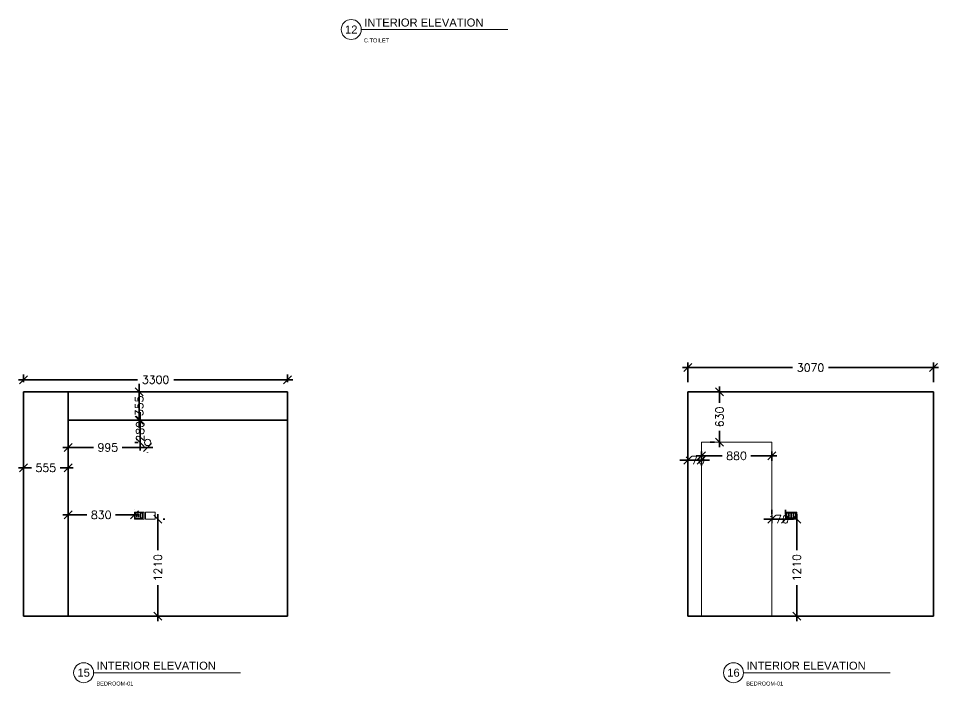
# Model space of a CAD drawing. Header units: millimetres. Extents: x -9330 to 74540, y -13540 to 80317.
# Drawn here: x 20838 to 32338, y 23530 to 31871 of the extents above; entities that cross this region are included whole.
import ezdxf
from ezdxf.enums import TextEntityAlignment as Align

# ---------------------------------------------------------------- set-up
doc = ezdxf.new("R2010")
doc.units = ezdxf.units.MM
for name, color, linetype, lineweight in [('ELIVATION', 255, 'Continuous', 18), ('LS_DR_Door', 34, 'Continuous', 5), ('LS_DR_ELECTRICAL', 1, 'Continuous', 0), ('LS_DR_Elivation', 7, 'Continuous', 35), ('LS_DR_Symbol', 6, 'Continuous', 0)]:
    doc.layers.add(name, color=color, linetype=linetype, lineweight=lineweight)
doc.styles.add('ROMANS', font='romans.shx')
doc.styles.get("Standard").update_dxf_attribs({"font": 'arial.ttf'})
doc.dimstyles.new('MD50', dxfattribs={"dimscale": 50, "dimtxt": 1.9, "dimasz": 1.3, "dimexe": 1.3, "dimexo": 2.38, "dimgap": 1, "dimtad": 1, "dimdec": 0, "dimzin": 3, "dimdsep": 46, "dimtxsty": 'ROMANS', "dimblk": 'OBLIQUE', "dimcen": -1.9, "dimdle": 1.3, "dimclrd": 150, "dimclre": 150, "dimclrt": 256, "dimadec": 0, "dimazin": 0, "dimtfac": 1, "dimtdec": 0, "dimtix": 1, "dimtmove": 2, "dimatfit": 3, "dimfxl": 1, "dimtolj": 1, "dimtzin": 3, "dimarcsym": 0})

# ---------------------------------------------------------------- blocks, each defined once
blk = doc.blocks.new('*U6')
at = {"linetype": 'Continuous'}
blk.add_line((5, 0), (78.33, 0), dxfattribs=at)
blk.add_circle((0, 0), 5, dxfattribs=at)
at = {"color": 7}
for tag, p, height in [('LABELNAME', (6.5, 1.5), 4), ('DES.LINE.01', (6.37, -3.27), 2), ('DES.LINE.02', (6.37, -6.39), 2)]:
    blk.add_attdef(tag, p, '', height=height, dxfattribs=at)
blk.add_attdef('88', text='', height=4, dxfattribs=at).set_placement((0, 0), align=Align.MIDDLE_CENTER)
blk = doc.blocks.new('_Oblique')
at = {"color": 0, "linetype": 'ByBlock', "lineweight": -2}
blk.add_line((-0.5, -0.5), (0.5, 0.5), dxfattribs=at)
blk = doc.blocks.new('*D287')
at = {"layer": 'Defpoints', "color": 0, "ltscale": 0.25, "transparency": 16777216}
for p in [(24203, 27354), (20903, 27204), (24203, 27204)]:
    blk.add_point(p, dxfattribs=at)
at = {"layer": 'LS_DR_Elivation', "color": 8, "ltscale": 0.25, "transparency": 16777216}
for p, q in [((20903, 27323), (20903, 27419)), ((24203, 27323), (24203, 27419))]:
    blk.add_line(p, q, dxfattribs=at)
at = {"layer": 'LS_DR_Elivation', "color": 5, "ltscale": 0.25, "transparency": 16777216}
for p, q in [((20838, 27354), (22327, 27354)), ((24268, 27354), (22779, 27354))]:
    blk.add_line(p, q, dxfattribs=at)
at = {"layer": 'LS_DR_Elivation', "color": 5, "ltscale": 0.25, "transparency": 16777216, "xscale": 100, "yscale": 100, "zscale": 100, "rotation": 180}
blk.add_blockref('_Oblique', (20903, 27354), dxfattribs=at)
at = {"layer": 'LS_DR_Elivation', "color": 5, "ltscale": 0.25, "transparency": 16777216, "xscale": 100, "yscale": 100, "zscale": 100}
blk.add_blockref('_Oblique', (24203, 27354), dxfattribs=at)
at = {"layer": 'LS_DR_Elivation', "color": 1, "ltscale": 0.25, "transparency": 16777216, "insert": (22553, 27354), "char_height": 100, "attachment_point": 5, "style": 'ROMANS'}
blk.add_mtext('\\A1;3300', dxfattribs=at)
blk = doc.blocks.new('*D288')
at = {"layer": 'Defpoints', "color": 0, "ltscale": 0.25, "transparency": 16777216}
for p in [(32273, 27505), (29203, 27204), (32273, 27204)]:
    blk.add_point(p, dxfattribs=at)
at = {"layer": 'LS_DR_Elivation', "color": 5, "ltscale": 0.25, "transparency": 16777216}
for p, q in [((29138, 27505), (30512, 27505)), ((32338, 27505), (30964, 27505))]:
    blk.add_line(p, q, dxfattribs=at)
at = {"layer": 'LS_DR_Elivation', "color": 8, "ltscale": 0.25, "transparency": 16777216}
for p, q in [((29203, 27323), (29203, 27570)), ((32273, 27323), (32273, 27570))]:
    blk.add_line(p, q, dxfattribs=at)
at = {"layer": 'LS_DR_Elivation', "color": 5, "ltscale": 0.25, "transparency": 16777216, "xscale": 100, "yscale": 100, "zscale": 100, "rotation": 180}
blk.add_blockref('_Oblique', (29203, 27505), dxfattribs=at)
at = {"layer": 'LS_DR_Elivation', "color": 5, "ltscale": 0.25, "transparency": 16777216, "xscale": 100, "yscale": 100, "zscale": 100}
blk.add_blockref('_Oblique', (32273, 27505), dxfattribs=at)
at = {"layer": 'LS_DR_Elivation', "color": 1, "ltscale": 0.25, "transparency": 16777216, "insert": (30738, 27505), "char_height": 100, "attachment_point": 5, "style": 'ROMANS'}
blk.add_mtext('\\A1;3070', dxfattribs=at)
blk = doc.blocks.new('15 amps socket')
at = {"layer": 'ELIVATION', "color": 1}
for p, q in [((27, -46), (30, -46)), ((30, -52), (27, -52)), ((30, -46), (30, -52)), ((52, -46), (49, -46)), ((49, -46), (49, -52)), ((49, -52), (52, -52))]:
    blk.add_line(p, q, dxfattribs=at)
blk.add_lwpolyline([(7, -4), (73, -4), (73, -70), (7, -70)], close=True, dxfattribs=at)
for centre, radius in [((26, -37), 3.64), ((53, -37), 3.04)]:
    blk.add_circle(centre, radius, dxfattribs=at)
for centre, radius, start, end in [((27, -49), 3.35, 85.0209, 274.9791), ((39, -22), 6.07, 298.955, 241.045), ((39, -30), 3.59, 144.944, 35.056), ((52, -49), 3.35, 265.0209, 94.9791)]:
    blk.add_arc(centre, radius, start, end, dxfattribs=at)
blk = doc.blocks.new('SWITCH')
at = {"layer": 'LS_DR_ELECTRICAL', "ltscale": 0.25}
for p, q in [((533533, 100225), (533505, 100225)), ((533505, 100159), (533505, 100225)), ((533529, 100221), (533509, 100221)), ((533509, 100163), (533509, 100221)), ((533529, 100221), (533529, 100163)), ((533533, 100225), (533533, 100159)), ((533533, 100159), (533505, 100159)), ((533529, 100163), (533509, 100163))]:
    blk.add_line(p, q, dxfattribs=at)
blk = doc.blocks.new('*D268')
at = {"layer": 'Defpoints', "color": 0, "ltscale": 0.25, "transparency": 16777216}
for p in [(22349, 27204), (22349, 27204), (22349, 26849)]:
    blk.add_point(p, dxfattribs=at)
at = {"layer": 'LS_DR_Elivation', "color": 5, "ltscale": 0.25, "transparency": 16777216}
for p, q in [((22349, 27204), (22349, 27304)), ((22349, 26849), (22349, 27204)), ((22349, 26849), (22349, 26749))]:
    blk.add_line(p, q, dxfattribs=at)
at = {"layer": 'LS_DR_Elivation', "color": 8, "ltscale": 0.25, "transparency": 16777216}
for p, q in [((22230, 27204), (22284, 27204)), ((22230, 26849), (22284, 26849))]:
    blk.add_line(p, q, dxfattribs=at)
at = {"layer": 'LS_DR_Elivation', "color": 5, "ltscale": 0.25, "transparency": 16777216, "xscale": 100, "yscale": 100, "zscale": 100}
for p, rotation in [((22349, 27204), 270), ((22349, 26849), 90)]:
    blk.add_blockref('_Oblique', p, dxfattribs=dict(at, rotation=rotation))
at = {"layer": 'LS_DR_Elivation', "color": 1, "ltscale": 0.25, "transparency": 16777216, "insert": (22349, 27027), "char_height": 100, "attachment_point": 5, "rotation": 90, "style": 'ROMANS'}
blk.add_mtext('\\A1;355', dxfattribs=at)
blk = doc.blocks.new('*D269')
at = {"layer": 'Defpoints', "color": 0, "ltscale": 0.25, "transparency": 16777216}
for p in [(22358, 26849), (22453, 26849), (22453, 26569)]:
    blk.add_point(p, dxfattribs=at)
at = {"layer": 'LS_DR_Elivation', "color": 5, "ltscale": 0.25, "transparency": 16777216}
for p, q in [((22358, 26849), (22358, 26949)), ((22358, 26569), (22358, 26849)), ((22358, 26569), (22358, 26469))]:
    blk.add_line(p, q, dxfattribs=at)
at = {"layer": 'LS_DR_Elivation', "color": 8, "ltscale": 0.25, "transparency": 16777216}
for p, q in [((22334, 26849), (22293, 26849)), ((22334, 26569), (22293, 26569))]:
    blk.add_line(p, q, dxfattribs=at)
at = {"layer": 'LS_DR_Elivation', "color": 5, "ltscale": 0.25, "transparency": 16777216, "xscale": 100, "yscale": 100, "zscale": 100}
for p, rotation in [((22358, 26849), 270), ((22358, 26569), 90)]:
    blk.add_blockref('_Oblique', p, dxfattribs=dict(at, rotation=rotation))
at = {"layer": 'LS_DR_Elivation', "color": 1, "ltscale": 0.25, "transparency": 16777216, "insert": (22358, 26709), "char_height": 100, "attachment_point": 5, "rotation": 90, "style": 'ROMANS'}
blk.add_mtext('\\A1;280', dxfattribs=at)
blk = doc.blocks.new('*D270')
at = {"layer": 'Defpoints', "color": 0, "ltscale": 0.25, "transparency": 16777216}
for p in [(21458, 26569), (22453, 26569), (21458, 26507)]:
    blk.add_point(p, dxfattribs=at)
at = {"layer": 'LS_DR_Elivation', "color": 5, "ltscale": 0.25, "transparency": 16777216}
for p, q in [((21393, 26507), (21777, 26507)), ((22518, 26507), (22134, 26507))]:
    blk.add_line(p, q, dxfattribs=at)
at = {"layer": 'LS_DR_Elivation', "color": 8, "ltscale": 0.25, "transparency": 16777216}
for p, q in [((21458, 26450), (21458, 26442)), ((22453, 26450), (22453, 26442))]:
    blk.add_line(p, q, dxfattribs=at)
at = {"layer": 'LS_DR_Elivation', "color": 5, "ltscale": 0.25, "transparency": 16777216, "xscale": 100, "yscale": 100, "zscale": 100, "rotation": 180}
blk.add_blockref('_Oblique', (21458, 26507), dxfattribs=at)
at = {"layer": 'LS_DR_Elivation', "color": 5, "ltscale": 0.25, "transparency": 16777216, "xscale": 100, "yscale": 100, "zscale": 100}
blk.add_blockref('_Oblique', (22453, 26507), dxfattribs=at)
at = {"layer": 'LS_DR_Elivation', "color": 1, "ltscale": 0.25, "transparency": 16777216, "insert": (21956, 26507), "char_height": 100, "attachment_point": 5, "style": 'ROMANS'}
blk.add_mtext('\\A1;995', dxfattribs=at)
blk = doc.blocks.new('*D271')
at = {"layer": 'Defpoints', "color": 0, "ltscale": 0.25, "transparency": 16777216}
for p in [(20903, 26253), (21458, 26253), (21458, 26253)]:
    blk.add_point(p, dxfattribs=at)
at = {"layer": 'LS_DR_Elivation', "color": 8, "ltscale": 0.25, "transparency": 16777216}
for p, q in [((20903, 26372), (20903, 26318)), ((21458, 26372), (21458, 26318))]:
    blk.add_line(p, q, dxfattribs=at)
at = {"layer": 'LS_DR_Elivation', "color": 5, "ltscale": 0.25, "transparency": 16777216}
for p, q in [((20838, 26253), (21002, 26253)), ((21523, 26253), (21359, 26253))]:
    blk.add_line(p, q, dxfattribs=at)
at = {"layer": 'LS_DR_Elivation', "color": 5, "ltscale": 0.25, "transparency": 16777216, "xscale": 100, "yscale": 100, "zscale": 100, "rotation": 180}
blk.add_blockref('_Oblique', (20903, 26253), dxfattribs=at)
at = {"layer": 'LS_DR_Elivation', "color": 5, "ltscale": 0.25, "transparency": 16777216, "xscale": 100, "yscale": 100, "zscale": 100}
blk.add_blockref('_Oblique', (21458, 26253), dxfattribs=at)
at = {"layer": 'LS_DR_Elivation', "color": 1, "ltscale": 0.25, "transparency": 16777216, "insert": (21181, 26253), "char_height": 100, "attachment_point": 5, "style": 'ROMANS'}
blk.add_mtext('\\A1;555', dxfattribs=at)
blk = doc.blocks.new('*D272')
at = {"layer": 'Defpoints', "color": 0, "ltscale": 0.25, "transparency": 16777216}
for p in [(21458, 25664), (21458, 25609), (22288, 25609)]:
    blk.add_point(p, dxfattribs=at)
at = {"layer": 'LS_DR_Elivation', "color": 5, "ltscale": 0.25, "transparency": 16777216}
for p, q in [((21393, 25664), (21695, 25664)), ((22353, 25664), (22052, 25664))]:
    blk.add_line(p, q, dxfattribs=at)
at = {"layer": 'LS_DR_Elivation', "color": 8, "ltscale": 0.25, "transparency": 16777216}
for p, q in [((21458, 25728), (21458, 25729)), ((22288, 25728), (22288, 25729))]:
    blk.add_line(p, q, dxfattribs=at)
at = {"layer": 'LS_DR_Elivation', "color": 5, "ltscale": 0.25, "transparency": 16777216, "xscale": 100, "yscale": 100, "zscale": 100, "rotation": 180}
blk.add_blockref('_Oblique', (21458, 25664), dxfattribs=at)
at = {"layer": 'LS_DR_Elivation', "color": 5, "ltscale": 0.25, "transparency": 16777216, "xscale": 100, "yscale": 100, "zscale": 100}
blk.add_blockref('_Oblique', (22288, 25664), dxfattribs=at)
at = {"layer": 'LS_DR_Elivation', "color": 1, "ltscale": 0.25, "transparency": 16777216, "insert": (21873, 25664), "char_height": 100, "attachment_point": 5, "style": 'ROMANS'}
blk.add_mtext('\\A1;830', dxfattribs=at)
blk = doc.blocks.new('*D273')
at = {"layer": 'Defpoints', "color": 0, "ltscale": 0.25, "transparency": 16777216}
for p in [(22548, 25609), (22548, 24399), (22582, 24399)]:
    blk.add_point(p, dxfattribs=at)
at = {"layer": 'LS_DR_Elivation', "color": 5, "ltscale": 0.25, "transparency": 16777216}
for p, q in [((22582, 25674), (22582, 25224)), ((22582, 24334), (22582, 24785))]:
    blk.add_line(p, q, dxfattribs=at)
at = {"layer": 'LS_DR_Elivation', "color": 8, "ltscale": 0.25, "transparency": 16777216}
for p, q in [((22667, 25609), (22647, 25609)), ((22667, 24399), (22647, 24399))]:
    blk.add_line(p, q, dxfattribs=at)
at = {"layer": 'LS_DR_Elivation', "color": 5, "ltscale": 0.25, "transparency": 16777216, "xscale": 100, "yscale": 100, "zscale": 100}
for p, rotation in [((22582, 25609), 90), ((22582, 24399), 270)]:
    blk.add_blockref('_Oblique', p, dxfattribs=dict(at, rotation=rotation))
at = {"layer": 'LS_DR_Elivation', "color": 1, "ltscale": 0.25, "transparency": 16777216, "insert": (22582, 25004), "char_height": 100, "attachment_point": 5, "rotation": 90, "style": 'ROMANS'}
blk.add_mtext('\\A1;1210', dxfattribs=at)
blk = doc.blocks.new('*D274')
at = {"layer": 'Defpoints', "color": 0, "ltscale": 0.25, "transparency": 16777216}
for p in [(29601, 27204), (29601, 27204), (29601, 26574)]:
    blk.add_point(p, dxfattribs=at)
at = {"layer": 'LS_DR_Elivation', "color": 5, "ltscale": 0.25, "transparency": 16777216}
for p, q in [((29601, 27269), (29601, 27066)), ((29601, 26509), (29601, 26713))]:
    blk.add_line(p, q, dxfattribs=at)
at = {"layer": 'LS_DR_Elivation', "color": 8, "ltscale": 0.25, "transparency": 16777216}
for p, q in [((29482, 27204), (29536, 27204)), ((29482, 26574), (29536, 26574))]:
    blk.add_line(p, q, dxfattribs=at)
at = {"layer": 'LS_DR_Elivation', "color": 5, "ltscale": 0.25, "transparency": 16777216, "xscale": 100, "yscale": 100, "zscale": 100}
for p, rotation in [((29601, 27204), 90), ((29601, 26574), 270)]:
    blk.add_blockref('_Oblique', p, dxfattribs=dict(at, rotation=rotation))
at = {"layer": 'LS_DR_Elivation', "color": 1, "ltscale": 0.25, "transparency": 16777216, "insert": (29601, 26889), "char_height": 100, "attachment_point": 5, "rotation": 90, "style": 'ROMANS'}
blk.add_mtext('\\A1;630', dxfattribs=at)
blk = doc.blocks.new('*D275')
at = {"layer": 'Defpoints', "color": 0, "ltscale": 0.25, "transparency": 16777216}
for p in [(29203, 26475), (29373, 26475), (29203, 26348)]:
    blk.add_point(p, dxfattribs=at)
at = {"layer": 'LS_DR_Elivation', "color": 5, "ltscale": 0.25, "transparency": 16777216}
for p, q in [((29203, 26348), (29103, 26348)), ((29373, 26348), (29203, 26348)), ((29373, 26348), (29473, 26348))]:
    blk.add_line(p, q, dxfattribs=at)
at = {"layer": 'LS_DR_Elivation', "color": 8, "ltscale": 0.25, "transparency": 16777216}
for p, q in [((29203, 26356), (29203, 26283)), ((29373, 26356), (29373, 26283))]:
    blk.add_line(p, q, dxfattribs=at)
at = {"layer": 'LS_DR_Elivation', "color": 5, "ltscale": 0.25, "transparency": 16777216, "xscale": 100, "yscale": 100, "zscale": 100}
blk.add_blockref('_Oblique', (29203, 26348), dxfattribs=at)
at = {"layer": 'LS_DR_Elivation', "color": 5, "ltscale": 0.25, "transparency": 16777216, "xscale": 100, "yscale": 100, "zscale": 100, "rotation": 180}
blk.add_blockref('_Oblique', (29373, 26348), dxfattribs=at)
at = {"layer": 'LS_DR_Elivation', "color": 1, "ltscale": 0.25, "transparency": 16777216, "insert": (29288, 26348), "char_height": 100, "attachment_point": 5, "style": 'ROMANS'}
blk.add_mtext('\\A1;170', dxfattribs=at)
blk = doc.blocks.new('*D276')
at = {"layer": 'Defpoints', "color": 0, "ltscale": 0.25, "transparency": 16777216}
for p in [(29373, 26574), (30253, 26574), (29373, 26403)]:
    blk.add_point(p, dxfattribs=at)
at = {"layer": 'LS_DR_Elivation', "color": 8, "ltscale": 0.25, "transparency": 16777216}
for p, q in [((29373, 26455), (29373, 26338)), ((30253, 26455), (30253, 26338))]:
    blk.add_line(p, q, dxfattribs=at)
at = {"layer": 'LS_DR_Elivation', "color": 5, "ltscale": 0.25, "transparency": 16777216}
for p, q in [((29308, 26403), (29635, 26403)), ((30318, 26403), (29992, 26403))]:
    blk.add_line(p, q, dxfattribs=at)
at = {"layer": 'LS_DR_Elivation', "color": 5, "ltscale": 0.25, "transparency": 16777216, "xscale": 100, "yscale": 100, "zscale": 100, "rotation": 180}
blk.add_blockref('_Oblique', (29373, 26403), dxfattribs=at)
at = {"layer": 'LS_DR_Elivation', "color": 5, "ltscale": 0.25, "transparency": 16777216, "xscale": 100, "yscale": 100, "zscale": 100}
blk.add_blockref('_Oblique', (30253, 26403), dxfattribs=at)
at = {"layer": 'LS_DR_Elivation', "color": 1, "ltscale": 0.25, "transparency": 16777216, "insert": (29813, 26403), "char_height": 100, "attachment_point": 5, "style": 'ROMANS'}
blk.add_mtext('\\A1;880', dxfattribs=at)
blk = doc.blocks.new('*D277')
at = {"layer": 'Defpoints', "color": 0, "ltscale": 0.25, "transparency": 16777216}
for p in [(30253, 25609), (30253, 25609), (30423, 25609)]:
    blk.add_point(p, dxfattribs=at)
at = {"layer": 'LS_DR_Elivation', "color": 8, "ltscale": 0.25, "transparency": 16777216}
for p, q in [((30253, 25728), (30253, 25674)), ((30423, 25728), (30423, 25674))]:
    blk.add_line(p, q, dxfattribs=at)
at = {"layer": 'LS_DR_Elivation', "color": 5, "ltscale": 0.25, "transparency": 16777216}
for p, q in [((30253, 25609), (30153, 25609)), ((30423, 25609), (30253, 25609)), ((30423, 25609), (30523, 25609))]:
    blk.add_line(p, q, dxfattribs=at)
at = {"layer": 'LS_DR_Elivation', "color": 5, "ltscale": 0.25, "transparency": 16777216, "xscale": 100, "yscale": 100, "zscale": 100}
blk.add_blockref('_Oblique', (30253, 25609), dxfattribs=at)
at = {"layer": 'LS_DR_Elivation', "color": 5, "ltscale": 0.25, "transparency": 16777216, "xscale": 100, "yscale": 100, "zscale": 100, "rotation": 180}
blk.add_blockref('_Oblique', (30423, 25609), dxfattribs=at)
at = {"layer": 'LS_DR_Elivation', "color": 1, "ltscale": 0.25, "transparency": 16777216, "insert": (30338, 25609), "char_height": 100, "attachment_point": 5, "style": 'ROMANS'}
blk.add_mtext('\\A1;170', dxfattribs=at)
blk = doc.blocks.new('*D278')
at = {"layer": 'Defpoints', "color": 0, "ltscale": 0.25, "transparency": 16777216}
for p in [(30565, 25609), (30565, 24399), (30565, 24399)]:
    blk.add_point(p, dxfattribs=at)
at = {"layer": 'LS_DR_Elivation', "color": 5, "ltscale": 0.25, "transparency": 16777216}
for p, q in [((30565, 25674), (30565, 25224)), ((30565, 24334), (30565, 24785))]:
    blk.add_line(p, q, dxfattribs=at)
at = {"layer": 'LS_DR_Elivation', "color": 8, "ltscale": 0.25, "transparency": 16777216}
for p, q in [((30446, 25609), (30500, 25609)), ((30446, 24399), (30500, 24399))]:
    blk.add_line(p, q, dxfattribs=at)
at = {"layer": 'LS_DR_Elivation', "color": 5, "ltscale": 0.25, "transparency": 16777216, "xscale": 100, "yscale": 100, "zscale": 100}
for p, rotation in [((30565, 25609), 90), ((30565, 24399), 270)]:
    blk.add_blockref('_Oblique', p, dxfattribs=dict(at, rotation=rotation))
at = {"layer": 'LS_DR_Elivation', "color": 1, "ltscale": 0.25, "transparency": 16777216, "insert": (30565, 25004), "char_height": 100, "attachment_point": 5, "rotation": 90, "style": 'ROMANS'}
blk.add_mtext('\\A1;1210', dxfattribs=at)

msp = doc.modelspace()

# ---------------------------------------------------------------- linework, layer by layer
at = {"layer": 'LS_DR_Door', "ltscale": 0.25}
for p, q in [((29373.2, 26574.5), (29373.2, 24399.5)), ((29373.2, 26574.5), (30253.2, 26574.5)), ((30253.2, 26574.5), (30253.2, 24399.5))]:
    msp.add_line(p, q, dxfattribs=at)
at = {"layer": 'LS_DR_ELECTRICAL', "ltscale": 0.25}
for points in [[(22288.2, 25609.5), (22408.2, 25609.5), (22408.2, 25699.5), (22288.2, 25699.5)], [(22288.2, 25609.5), (22408.2, 25609.5), (22408.2, 25699.5), (22288.2, 25699.5)], [(22288.2, 25609.5), (22408.2, 25609.5), (22408.2, 25699.5), (22288.2, 25699.5)], [(22288.2, 25609.5), (22408.2, 25609.5), (22408.2, 25699.5), (22288.2, 25699.5)], [(22428.2, 25609.5), (22548.2, 25609.5), (22548.2, 25699.5), (22428.2, 25699.5)], [(30565, 25609.5), (30423.2, 25609.5), (30423.2, 25699.5), (30565, 25699.5)]]:
    msp.add_lwpolyline(points, close=True, dxfattribs=at)
at = {"layer": 'LS_DR_ELECTRICAL'}
msp.add_circle((22453.2, 26569.5), 40, dxfattribs=at)
at = {"layer": 'LS_DR_Elivation', "color": 9, "ltscale": 0.25, "true_color": 0xc7c8ca}
for p, q in [((20903.2, 27204.5), (20903.2, 24399.5)), ((20903.2, 24434.5), (20903.2, 27204.5)), ((20903.2, 24399.5), (20903.2, 27204.5)), ((20903.2, 27204.5), (24203.2, 27204.5)), ((21458.2, 24399.5), (21458.2, 27204.5)), ((24203.2, 27204.5), (24203.2, 24399.5)), ((29203.2, 27204.5), (29203.2, 24399.5)), ((29203.2, 27204.5), (32273.2, 27204.5)), ((32273.2, 27204.5), (32273.2, 24399.5)), ((21458.2, 26849.5), (24203.2, 26849.5)), ((20903.2, 24399.5), (24203.2, 24399.5)), ((29203.2, 24399.5), (32273.2, 24399.5))]:
    msp.add_line(p, q, dxfattribs=at)

# ---------------------------------------------------------------- block references
at = {"layer": 'LS_DR_ELECTRICAL', "ltscale": 0.25}
for name, p in [('15 amps socket', (22291.5, 25692)), ('15 amps socket', (22291.5, 25692)), ('15 amps socket', (22291.5, 25692)), ('15 amps socket', (22291.5, 25692)), ('SWITCH', (-511139.8, -74536.9)), ('SWITCH', (-511139.8, -74536.9)), ('SWITCH', (-511139.8, -74536.9)), ('SWITCH', (-511139.8, -74536.9)), ('SWITCH', (-503066.8, -74536.9)), ('SWITCH', (-503036.8, -74536.9)), ('SWITCH', (-503008.8, -74536.9)), ('SWITCH', (-502980.8, -74536.9))]:
    msp.add_blockref(name, p, dxfattribs=at)
at = {"layer": 'LS_DR_Symbol', "ltscale": 0.25}
ref = msp.add_blockref('*U6', (24997.6, 31732), dxfattribs=dict(at, xscale=25, yscale=25, zscale=25))
ref.add_attrib('88', '12', dxfattribs={"layer": '0', "color": 7, "height": 100}).set_placement((24997.6, 31732), align=Align.MIDDLE_CENTER)
ref.add_attrib('LABELNAME', 'INTERIOR ELEVATION ', (25160.1, 31769.5), dxfattribs={"layer": '0', "color": 7, "height": 100})
ref.add_attrib('DES.LINE.01', 'C.TOILET', (25157, 31571), dxfattribs={"layer": '0', "color": 7, "height": 50})
ref = msp.add_blockref('*U6', (21653.6, 23691.5), dxfattribs=dict(at, xscale=25, yscale=25, zscale=25))
ref.add_attrib('88', '15', dxfattribs={"layer": '0', "color": 7, "height": 100}).set_placement((21653.6, 23691.5), align=Align.MIDDLE_CENTER)
ref.add_attrib('LABELNAME', 'INTERIOR ELEVATION ', (21816.1, 23729), dxfattribs={"layer": '0', "color": 7, "height": 100})
ref.add_attrib('DES.LINE.01', 'BEDROOM-01', (21813, 23530.5), dxfattribs={"layer": '0', "color": 7, "height": 50})
ref = msp.add_blockref('*U6', (29774.6, 23691.5), dxfattribs=dict(at, xscale=25, yscale=25, zscale=25))
ref.add_attrib('88', '16', dxfattribs={"layer": '0', "color": 7, "height": 100}).set_placement((29774.6, 23691.5), align=Align.MIDDLE_CENTER)
ref.add_attrib('LABELNAME', 'INTERIOR ELEVATION ', (29937.1, 23729), dxfattribs={"layer": '0', "color": 7, "height": 100})
ref.add_attrib('DES.LINE.01', 'BEDROOM-01', (29934, 23530.5), dxfattribs={"layer": '0', "color": 7, "height": 50})

# ---------------------------------------------------------------- dimensions: what is measured, and where the dimension line sits
at = {"layer": 'LS_DR_Elivation', "color": 9, "ltscale": 0.25, "true_color": 0xc7c8ca}
for base, p1, p2, picture, middle in [((32273.2, 27505.5), (29203.2, 27204.5), (32273.2, 27204.5), '*D288', (30738.2, 27505.5)), ((24203.2, 27354), (20903.2, 27204.5), (24203.2, 27204.5), '*D287', (22553.2, 27354)), ((21458.2, 26507), (22453.2, 26569.5), (21458.2, 26569.5), '*D270', (21955.7, 26507)), ((29373.2, 26403), (30253.2, 26574.5), (29373.2, 26574.5), '*D276', (29813.2, 26403)), ((29203.2, 26348), (29373.2, 26475), (29203.2, 26475), '*D275', (29288.2, 26348)), ((21458.2, 26253), (20903.2, 26253), (21458.2, 26253), '*D271', (21180.7, 26253)), ((21458.2, 25664), (22288.2, 25609.5), (21458.2, 25609.5), '*D272', (21873.2, 25664)), ((30253.2, 25609.5), (30423.2, 25609.5), (30253.2, 25609.5), '*D277', (30338.2, 25609.5))]:
    dim = msp.add_linear_dim(base=base, p1=p1, p2=p2, dimstyle='MD50', override={"dimtxt": 2, "dimasz": 2, "dimtad": 0, "dimclrd": 5, "dimclre": 8, "dimclrt": 1, "dimfxl": 30, "dimlwd": 65535, "dimlwe": 65535, "dimarcsym": 2}, dxfattribs=at)
    dim.commit()
    dim.dimension.update_dxf_attribs({"geometry": picture, "text_midpoint": middle})
for base, p1, p2, picture, middle in [((22349, 27204.5), (22349, 26849.5), (22349, 27204.5), '*D268', (22349, 27027)), ((29601.2, 27204.5), (29601.2, 26574.5), (29601.2, 27204.5), '*D274', (29601.2, 26889.5)), ((22357.7, 26849.5), (22453.2, 26569.5), (22453.2, 26849.5), '*D269', (22357.7, 26709.5)), ((22581.7, 24399.5), (22548.2, 25609.5), (22548.2, 24399.5), '*D273', (22581.7, 25004.5)), ((30565, 24399.5), (30565, 25609.5), (30565, 24399.5), '*D278', (30565, 25004.5))]:
    dim = msp.add_linear_dim(base=base, p1=p1, p2=p2, angle=90, dimstyle='MD50', override={"dimtxt": 2, "dimasz": 2, "dimtad": 0, "dimclrd": 5, "dimclre": 8, "dimclrt": 1, "dimfxl": 30, "dimlwd": 65535, "dimlwe": 65535, "dimarcsym": 2}, dxfattribs=at)
    dim.commit()
    dim.dimension.update_dxf_attribs({"geometry": picture, "text_midpoint": middle})

doc.saveas('drawing.dxf')
